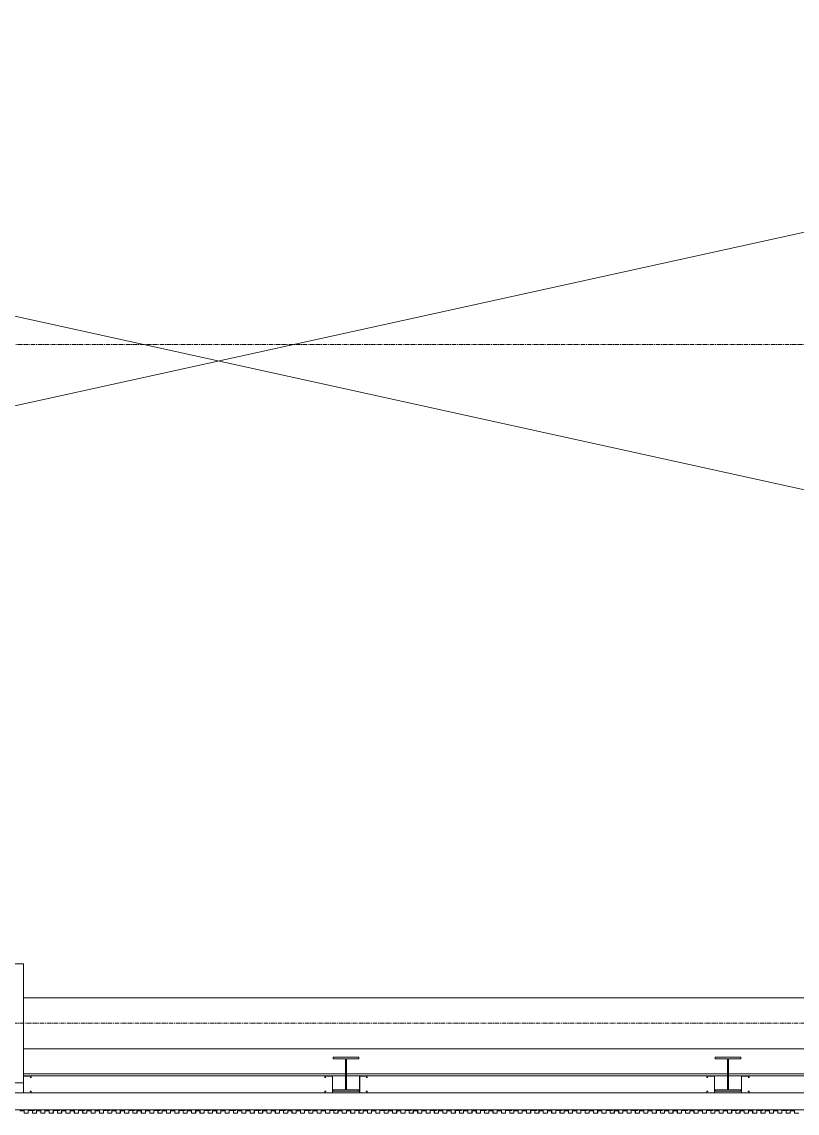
# Model space of a CAD drawing. Extents: x 73996 to 686888, y -9729 to 263202.
# Drawn here: x 490266 to 494833, y 172673 to 179104 of the extents above; entities that cross this region are included whole.
import ezdxf

# ---------------------------------------------------------------- set-up
doc = ezdxf.new("R2010")
doc.units = 0
doc.header["$LTSCALE"] = 20
doc.linetypes.add('Data Center Layout_L20$0$CENTER', pattern=[2, 1.25, -0.25, 0.25, -0.25])
for name, color, linetype, lineweight in [('Data Center Layout_L20$0$ARC', 252, 'Continuous', 0), ('Data Center Layout_L20$0$H-SIN', 252, 'Data Center Layout_L20$0$CENTER', 9), ('Data Center Layout_L20$0$K-SIN', 252, 'Data Center Layout_L20$0$CENTER', 9)]:
    doc.layers.add(name, color=color, linetype=linetype, lineweight=lineweight)

# ---------------------------------------------------------------- blocks, each defined once
blk = doc.blocks.new('Data Center Layout_L20$0$A$C80dc7663')
at = {"layer": 'Data Center Layout_L20$0$ARC'}
for p, q in [((517090.24, 147545.59), (549590.24, 140395.59)), ((517290.24, 140395.59), (549790.24, 147545.59)), ((540590.24, 140195.59), (532290.24, 140195.59)), ((540590.24, 139895.59), (532290.24, 139895.59)), ((540590.24, 139748.09), (532290.24, 139748.09)), ((540590.24, 139735.59), (532290.24, 139735.59)), ((540876.41, 139635.59), (517002.82, 139635.59)), ((540876.41, 139535.59), (517002.82, 139535.59))]:
    blk.add_line(p, q, dxfattribs=at)
for points in [[(531590.24, 139695.59), (531590.24, 140395.59), (532290.24, 140395.59), (532290.24, 139695.59)], [(534115.24, 139645.59), (534265.24, 139645.59), (534265.24, 139654.59), (534193.24, 139654.59), (534193.24, 139836.59), (534265.24, 139836.59), (534265.24, 139845.59), (534115.24, 139845.59), (534115.24, 139836.59), (534187.24, 139836.59), (534187.24, 139654.59), (534115.24, 139654.59)], [(536365.24, 139645.59), (536515.24, 139645.59), (536515.24, 139654.59), (536443.24, 139654.59), (536443.24, 139836.59), (536515.24, 139836.59), (536515.24, 139845.59), (536365.24, 139845.59), (536365.24, 139836.59), (536437.24, 139836.59), (536437.24, 139654.59), (536365.24, 139654.59)]]:
    blk.add_lwpolyline(points, close=True, dxfattribs=at)
for points in [[(532329.24, 139726.39), (532333.64, 139726.39, 0.4142136), (532334.44, 139727.19), (532334.44, 139733.99, 0.4142136), (532333.64, 139734.79), (532291.84, 139734.79, 0.4142136), (532291.04, 139733.99), (532291.04, 139637.19, 0.4142136), (532291.84, 139636.39), (532333.64, 139636.39, 0.4142136), (532334.44, 139637.19), (532334.44, 139643.99, 0.4142136), (532333.64, 139644.79), (532329.24, 139644.79), (532329.24, 139645.59), (532333.64, 139645.59, -0.4142136), (532335.24, 139643.99), (532335.24, 139637.19, -0.4142136), (532333.64, 139635.59), (532291.84, 139635.59, -0.4142136), (532290.24, 139637.19), (532290.24, 139733.99, -0.4142136), (532291.84, 139735.59), (532333.64, 139735.59, -0.4142136), (532335.24, 139733.99), (532335.24, 139727.19, -0.4142136), (532333.64, 139725.59), (532329.24, 139725.59)], [(534071.69, 139726.39), (534067.29, 139726.39, -0.4142136), (534066.49, 139727.19), (534066.49, 139733.99, -0.4142136), (534067.29, 139734.79), (534109.09, 139734.79, -0.4142136), (534109.89, 139733.99), (534109.89, 139637.19, -0.4142136), (534109.09, 139636.39), (534067.29, 139636.39, -0.4142136), (534066.49, 139637.19), (534066.49, 139643.99, -0.4142136), (534067.29, 139644.79), (534071.69, 139644.79), (534071.69, 139645.59), (534067.29, 139645.59, 0.4142136), (534065.69, 139643.99), (534065.69, 139637.19, 0.4142136), (534067.29, 139635.59), (534109.09, 139635.59, 0.4142136), (534110.69, 139637.19), (534110.69, 139733.99, 0.4142136), (534109.09, 139735.59), (534067.29, 139735.59, 0.4142136), (534065.69, 139733.99), (534065.69, 139727.19, 0.4142136), (534067.29, 139725.59), (534071.69, 139725.59)], [(534308.8, 139726.39), (534313.2, 139726.39, 0.4142136), (534314, 139727.19), (534314, 139733.99, 0.4142136), (534313.2, 139734.79), (534271.4, 139734.79, 0.4142136), (534270.6, 139733.99), (534270.6, 139637.19, 0.4142136), (534271.4, 139636.39), (534313.2, 139636.39, 0.4142136), (534314, 139637.19), (534314, 139643.99, 0.4142136), (534313.2, 139644.79), (534308.8, 139644.79), (534308.8, 139645.59), (534313.2, 139645.59, -0.4142136), (534314.8, 139643.99), (534314.8, 139637.19, -0.4142136), (534313.2, 139635.59), (534271.4, 139635.59, -0.4142136), (534269.8, 139637.19), (534269.8, 139733.99, -0.4142136), (534271.4, 139735.59), (534313.2, 139735.59, -0.4142136), (534314.8, 139733.99), (534314.8, 139727.19, -0.4142136), (534313.2, 139725.59), (534308.8, 139725.59)], [(536321.69, 139726.39), (536317.29, 139726.39, -0.4142136), (536316.49, 139727.19), (536316.49, 139733.99, -0.4142136), (536317.29, 139734.79), (536359.09, 139734.79, -0.4142136), (536359.89, 139733.99), (536359.89, 139637.19, -0.4142136), (536359.09, 139636.39), (536317.29, 139636.39, -0.4142136), (536316.49, 139637.19), (536316.49, 139643.99, -0.4142136), (536317.29, 139644.79), (536321.69, 139644.79), (536321.69, 139645.59), (536317.29, 139645.59, 0.4142136), (536315.69, 139643.99), (536315.69, 139637.19, 0.4142136), (536317.29, 139635.59), (536359.09, 139635.59, 0.4142136), (536360.69, 139637.19), (536360.69, 139733.99, 0.4142136), (536359.09, 139735.59), (536317.29, 139735.59, 0.4142136), (536315.69, 139733.99), (536315.69, 139727.19, 0.4142136), (536317.29, 139725.59), (536321.69, 139725.59)], [(536558.8, 139726.39), (536563.2, 139726.39, 0.4142136), (536564, 139727.19), (536564, 139733.99, 0.4142136), (536563.2, 139734.79), (536521.4, 139734.79, 0.4142136), (536520.6, 139733.99), (536520.6, 139637.19, 0.4142136), (536521.4, 139636.39), (536563.2, 139636.39, 0.4142136), (536564, 139637.19), (536564, 139643.99, 0.4142136), (536563.2, 139644.79), (536558.8, 139644.79), (536558.8, 139645.59), (536563.2, 139645.59, -0.4142136), (536564.8, 139643.99), (536564.8, 139637.19, -0.4142136), (536563.2, 139635.59), (536521.4, 139635.59, -0.4142136), (536519.8, 139637.19), (536519.8, 139733.99, -0.4142136), (536521.4, 139735.59), (536563.2, 139735.59, -0.4142136), (536564.8, 139733.99), (536564.8, 139727.19, -0.4142136), (536563.2, 139725.59), (536558.8, 139725.59)]]:
    blk.add_lwpolyline(points, format="xyb", close=True, dxfattribs=at)
at = {"layer": 'Data Center Layout_L20$0$ARC', "linetype": 'Continuous'}
for points in [[(532345.25, 139532.11), (532352.24, 139534.61), (532352.07, 139535.08), (532345.11, 139532.59), (532317.74, 139532.59), (532317.74, 139516.59), (532293.94, 139516.59), (532293.94, 139531.09), (532268.14, 139531.09)], [(532268.64, 139530.59), (532293.44, 139530.59), (532293.44, 139516.09), (532318.24, 139516.09), (532318.24, 139532.09), (532345.31, 139532.09)]]:
    blk.add_lwpolyline(points, dxfattribs=at)
for points in [[(532493.25, 139532.11), (532500.24, 139534.61), (532500.07, 139535.08), (532493.11, 139532.59), (532465.74, 139532.59), (532465.74, 139516.59), (532441.94, 139516.59), (532441.94, 139531.09), (532416.14, 139531.09), (532416.14, 139516.59), (532392.34, 139516.59), (532392.34, 139531.09), (532366.54, 139531.09), (532366.54, 139516.59), (532342.74, 139516.59), (532342.74, 139531.59), (532352.24, 139531.59, 1), (532352.24, 139535.59), (532331.53, 139535.59), (532330.24, 139534.3), (532328.95, 139535.59), (532315.24, 139535.59), (532315.24, 139535.09), (532328.74, 139535.09), (532330.24, 139533.59), (532331.74, 139535.09), (532352.24, 139535.09, -1), (532352.24, 139532.09), (532342.24, 139532.09), (532342.24, 139516.09), (532367.04, 139516.09), (532367.04, 139530.59), (532391.84, 139530.59), (532391.84, 139516.09), (532416.64, 139516.09), (532416.64, 139530.59), (532441.44, 139530.59), (532441.44, 139516.09), (532466.24, 139516.09), (532466.24, 139532.09), (532493.31, 139532.09)], [(532641.25, 139532.11), (532648.24, 139534.61), (532648.07, 139535.08), (532641.11, 139532.59), (532613.74, 139532.59), (532613.74, 139516.59), (532589.94, 139516.59), (532589.94, 139531.09), (532564.14, 139531.09), (532564.14, 139516.59), (532540.34, 139516.59), (532540.34, 139531.09), (532514.54, 139531.09), (532514.54, 139516.59), (532490.74, 139516.59), (532490.74, 139531.59), (532500.24, 139531.59, 1), (532500.24, 139535.59), (532479.53, 139535.59), (532478.24, 139534.3), (532476.95, 139535.59), (532463.24, 139535.59), (532463.24, 139535.09), (532476.74, 139535.09), (532478.24, 139533.59), (532479.74, 139535.09), (532500.24, 139535.09, -1), (532500.24, 139532.09), (532490.24, 139532.09), (532490.24, 139516.09), (532515.04, 139516.09), (532515.04, 139530.59), (532539.84, 139530.59), (532539.84, 139516.09), (532564.64, 139516.09), (532564.64, 139530.59), (532589.44, 139530.59), (532589.44, 139516.09), (532614.24, 139516.09), (532614.24, 139532.09), (532641.31, 139532.09)], [(532789.25, 139532.11), (532796.24, 139534.61), (532796.07, 139535.08), (532789.11, 139532.59), (532761.74, 139532.59), (532761.74, 139516.59), (532737.94, 139516.59), (532737.94, 139531.09), (532712.14, 139531.09), (532712.14, 139516.59), (532688.34, 139516.59), (532688.34, 139531.09), (532662.54, 139531.09), (532662.54, 139516.59), (532638.74, 139516.59), (532638.74, 139531.59), (532648.24, 139531.59, 1), (532648.24, 139535.59), (532627.53, 139535.59), (532626.24, 139534.3), (532624.95, 139535.59), (532611.24, 139535.59), (532611.24, 139535.09), (532624.74, 139535.09), (532626.24, 139533.59), (532627.74, 139535.09), (532648.24, 139535.09, -1), (532648.24, 139532.09), (532638.24, 139532.09), (532638.24, 139516.09), (532663.04, 139516.09), (532663.04, 139530.59), (532687.84, 139530.59), (532687.84, 139516.09), (532712.64, 139516.09), (532712.64, 139530.59), (532737.44, 139530.59), (532737.44, 139516.09), (532762.24, 139516.09), (532762.24, 139532.09), (532789.31, 139532.09)], [(532937.25, 139532.11), (532944.24, 139534.61), (532944.07, 139535.08), (532937.11, 139532.59), (532909.74, 139532.59), (532909.74, 139516.59), (532885.94, 139516.59), (532885.94, 139531.09), (532860.14, 139531.09), (532860.14, 139516.59), (532836.34, 139516.59), (532836.34, 139531.09), (532810.54, 139531.09), (532810.54, 139516.59), (532786.74, 139516.59), (532786.74, 139531.59), (532796.24, 139531.59, 1), (532796.24, 139535.59), (532775.53, 139535.59), (532774.24, 139534.3), (532772.95, 139535.59), (532759.24, 139535.59), (532759.24, 139535.09), (532772.74, 139535.09), (532774.24, 139533.59), (532775.74, 139535.09), (532796.24, 139535.09, -1), (532796.24, 139532.09), (532786.24, 139532.09), (532786.24, 139516.09), (532811.04, 139516.09), (532811.04, 139530.59), (532835.84, 139530.59), (532835.84, 139516.09), (532860.64, 139516.09), (532860.64, 139530.59), (532885.44, 139530.59), (532885.44, 139516.09), (532910.24, 139516.09), (532910.24, 139532.09), (532937.31, 139532.09)], [(533085.25, 139532.11), (533092.24, 139534.61), (533092.07, 139535.08), (533085.11, 139532.59), (533057.74, 139532.59), (533057.74, 139516.59), (533033.94, 139516.59), (533033.94, 139531.09), (533008.14, 139531.09), (533008.14, 139516.59), (532984.34, 139516.59), (532984.34, 139531.09), (532958.54, 139531.09), (532958.54, 139516.59), (532934.74, 139516.59), (532934.74, 139531.59), (532944.24, 139531.59, 1), (532944.24, 139535.59), (532923.53, 139535.59), (532922.24, 139534.3), (532920.95, 139535.59), (532907.24, 139535.59), (532907.24, 139535.09), (532920.74, 139535.09), (532922.24, 139533.59), (532923.74, 139535.09), (532944.24, 139535.09, -1), (532944.24, 139532.09), (532934.24, 139532.09), (532934.24, 139516.09), (532959.04, 139516.09), (532959.04, 139530.59), (532983.84, 139530.59), (532983.84, 139516.09), (533008.64, 139516.09), (533008.64, 139530.59), (533033.44, 139530.59), (533033.44, 139516.09), (533058.24, 139516.09), (533058.24, 139532.09), (533085.31, 139532.09)], [(533233.25, 139532.11), (533240.24, 139534.61), (533240.07, 139535.08), (533233.11, 139532.59), (533205.74, 139532.59), (533205.74, 139516.59), (533181.94, 139516.59), (533181.94, 139531.09), (533156.14, 139531.09), (533156.14, 139516.59), (533132.34, 139516.59), (533132.34, 139531.09), (533106.54, 139531.09), (533106.54, 139516.59), (533082.74, 139516.59), (533082.74, 139531.59), (533092.24, 139531.59, 1), (533092.24, 139535.59), (533071.53, 139535.59), (533070.24, 139534.3), (533068.95, 139535.59), (533055.24, 139535.59), (533055.24, 139535.09), (533068.74, 139535.09), (533070.24, 139533.59), (533071.74, 139535.09), (533092.24, 139535.09, -1), (533092.24, 139532.09), (533082.24, 139532.09), (533082.24, 139516.09), (533107.04, 139516.09), (533107.04, 139530.59), (533131.84, 139530.59), (533131.84, 139516.09), (533156.64, 139516.09), (533156.64, 139530.59), (533181.44, 139530.59), (533181.44, 139516.09), (533206.24, 139516.09), (533206.24, 139532.09), (533233.31, 139532.09)], [(533381.25, 139532.11), (533388.24, 139534.61), (533388.07, 139535.08), (533381.11, 139532.59), (533353.74, 139532.59), (533353.74, 139516.59), (533329.94, 139516.59), (533329.94, 139531.09), (533304.14, 139531.09), (533304.14, 139516.59), (533280.34, 139516.59), (533280.34, 139531.09), (533254.54, 139531.09), (533254.54, 139516.59), (533230.74, 139516.59), (533230.74, 139531.59), (533240.24, 139531.59, 1), (533240.24, 139535.59), (533219.53, 139535.59), (533218.24, 139534.3), (533216.95, 139535.59), (533203.24, 139535.59), (533203.24, 139535.09), (533216.74, 139535.09), (533218.24, 139533.59), (533219.74, 139535.09), (533240.24, 139535.09, -1), (533240.24, 139532.09), (533230.24, 139532.09), (533230.24, 139516.09), (533255.04, 139516.09), (533255.04, 139530.59), (533279.84, 139530.59), (533279.84, 139516.09), (533304.64, 139516.09), (533304.64, 139530.59), (533329.44, 139530.59), (533329.44, 139516.09), (533354.24, 139516.09), (533354.24, 139532.09), (533381.31, 139532.09)], [(533529.25, 139532.11), (533536.24, 139534.61), (533536.07, 139535.08), (533529.11, 139532.59), (533501.74, 139532.59), (533501.74, 139516.59), (533477.94, 139516.59), (533477.94, 139531.09), (533452.14, 139531.09), (533452.14, 139516.59), (533428.34, 139516.59), (533428.34, 139531.09), (533402.54, 139531.09), (533402.54, 139516.59), (533378.74, 139516.59), (533378.74, 139531.59), (533388.24, 139531.59, 1), (533388.24, 139535.59), (533367.53, 139535.59), (533366.24, 139534.3), (533364.95, 139535.59), (533351.24, 139535.59), (533351.24, 139535.09), (533364.74, 139535.09), (533366.24, 139533.59), (533367.74, 139535.09), (533388.24, 139535.09, -1), (533388.24, 139532.09), (533378.24, 139532.09), (533378.24, 139516.09), (533403.04, 139516.09), (533403.04, 139530.59), (533427.84, 139530.59), (533427.84, 139516.09), (533452.64, 139516.09), (533452.64, 139530.59), (533477.44, 139530.59), (533477.44, 139516.09), (533502.24, 139516.09), (533502.24, 139532.09), (533529.31, 139532.09)], [(533677.25, 139532.11), (533684.24, 139534.61), (533684.07, 139535.08), (533677.11, 139532.59), (533649.74, 139532.59), (533649.74, 139516.59), (533625.94, 139516.59), (533625.94, 139531.09), (533600.14, 139531.09), (533600.14, 139516.59), (533576.34, 139516.59), (533576.34, 139531.09), (533550.54, 139531.09), (533550.54, 139516.59), (533526.74, 139516.59), (533526.74, 139531.59), (533536.24, 139531.59, 1), (533536.24, 139535.59), (533515.53, 139535.59), (533514.24, 139534.3), (533512.95, 139535.59), (533499.24, 139535.59), (533499.24, 139535.09), (533512.74, 139535.09), (533514.24, 139533.59), (533515.74, 139535.09), (533536.24, 139535.09, -1), (533536.24, 139532.09), (533526.24, 139532.09), (533526.24, 139516.09), (533551.04, 139516.09), (533551.04, 139530.59), (533575.84, 139530.59), (533575.84, 139516.09), (533600.64, 139516.09), (533600.64, 139530.59), (533625.44, 139530.59), (533625.44, 139516.09), (533650.24, 139516.09), (533650.24, 139532.09), (533677.31, 139532.09)], [(533825.25, 139532.11), (533832.24, 139534.61), (533832.07, 139535.08), (533825.11, 139532.59), (533797.74, 139532.59), (533797.74, 139516.59), (533773.94, 139516.59), (533773.94, 139531.09), (533748.14, 139531.09), (533748.14, 139516.59), (533724.34, 139516.59), (533724.34, 139531.09), (533698.54, 139531.09), (533698.54, 139516.59), (533674.74, 139516.59), (533674.74, 139531.59), (533684.24, 139531.59, 1), (533684.24, 139535.59), (533663.53, 139535.59), (533662.24, 139534.3), (533660.95, 139535.59), (533647.24, 139535.59), (533647.24, 139535.09), (533660.74, 139535.09), (533662.24, 139533.59), (533663.74, 139535.09), (533684.24, 139535.09, -1), (533684.24, 139532.09), (533674.24, 139532.09), (533674.24, 139516.09), (533699.04, 139516.09), (533699.04, 139530.59), (533723.84, 139530.59), (533723.84, 139516.09), (533748.64, 139516.09), (533748.64, 139530.59), (533773.44, 139530.59), (533773.44, 139516.09), (533798.24, 139516.09), (533798.24, 139532.09), (533825.31, 139532.09)], [(533973.25, 139532.11), (533980.24, 139534.61), (533980.07, 139535.08), (533973.11, 139532.59), (533945.74, 139532.59), (533945.74, 139516.59), (533921.94, 139516.59), (533921.94, 139531.09), (533896.14, 139531.09), (533896.14, 139516.59), (533872.34, 139516.59), (533872.34, 139531.09), (533846.54, 139531.09), (533846.54, 139516.59), (533822.74, 139516.59), (533822.74, 139531.59), (533832.24, 139531.59, 1), (533832.24, 139535.59), (533811.53, 139535.59), (533810.24, 139534.3), (533808.95, 139535.59), (533795.24, 139535.59), (533795.24, 139535.09), (533808.74, 139535.09), (533810.24, 139533.59), (533811.74, 139535.09), (533832.24, 139535.09, -1), (533832.24, 139532.09), (533822.24, 139532.09), (533822.24, 139516.09), (533847.04, 139516.09), (533847.04, 139530.59), (533871.84, 139530.59), (533871.84, 139516.09), (533896.64, 139516.09), (533896.64, 139530.59), (533921.44, 139530.59), (533921.44, 139516.09), (533946.24, 139516.09), (533946.24, 139532.09), (533973.31, 139532.09)], [(534121.25, 139532.11), (534128.24, 139534.61), (534128.07, 139535.08), (534121.11, 139532.59), (534093.74, 139532.59), (534093.74, 139516.59), (534069.94, 139516.59), (534069.94, 139531.09), (534044.14, 139531.09), (534044.14, 139516.59), (534020.34, 139516.59), (534020.34, 139531.09), (533994.54, 139531.09), (533994.54, 139516.59), (533970.74, 139516.59), (533970.74, 139531.59), (533980.24, 139531.59, 1), (533980.24, 139535.59), (533959.53, 139535.59), (533958.24, 139534.3), (533956.95, 139535.59), (533943.24, 139535.59), (533943.24, 139535.09), (533956.74, 139535.09), (533958.24, 139533.59), (533959.74, 139535.09), (533980.24, 139535.09, -1), (533980.24, 139532.09), (533970.24, 139532.09), (533970.24, 139516.09), (533995.04, 139516.09), (533995.04, 139530.59), (534019.84, 139530.59), (534019.84, 139516.09), (534044.64, 139516.09), (534044.64, 139530.59), (534069.44, 139530.59), (534069.44, 139516.09), (534094.24, 139516.09), (534094.24, 139532.09), (534121.31, 139532.09)], [(534269.25, 139532.11), (534276.24, 139534.61), (534276.07, 139535.08), (534269.11, 139532.59), (534241.74, 139532.59), (534241.74, 139516.59), (534217.94, 139516.59), (534217.94, 139531.09), (534192.14, 139531.09), (534192.14, 139516.59), (534168.34, 139516.59), (534168.34, 139531.09), (534142.54, 139531.09), (534142.54, 139516.59), (534118.74, 139516.59), (534118.74, 139531.59), (534128.24, 139531.59, 1), (534128.24, 139535.59), (534107.53, 139535.59), (534106.24, 139534.3), (534104.95, 139535.59), (534091.24, 139535.59), (534091.24, 139535.09), (534104.74, 139535.09), (534106.24, 139533.59), (534107.74, 139535.09), (534128.24, 139535.09, -1), (534128.24, 139532.09), (534118.24, 139532.09), (534118.24, 139516.09), (534143.04, 139516.09), (534143.04, 139530.59), (534167.84, 139530.59), (534167.84, 139516.09), (534192.64, 139516.09), (534192.64, 139530.59), (534217.44, 139530.59), (534217.44, 139516.09), (534242.24, 139516.09), (534242.24, 139532.09), (534269.31, 139532.09)], [(534417.25, 139532.11), (534424.24, 139534.61), (534424.07, 139535.08), (534417.11, 139532.59), (534389.74, 139532.59), (534389.74, 139516.59), (534365.94, 139516.59), (534365.94, 139531.09), (534340.14, 139531.09), (534340.14, 139516.59), (534316.34, 139516.59), (534316.34, 139531.09), (534290.54, 139531.09), (534290.54, 139516.59), (534266.74, 139516.59), (534266.74, 139531.59), (534276.24, 139531.59, 1), (534276.24, 139535.59), (534255.53, 139535.59), (534254.24, 139534.3), (534252.95, 139535.59), (534239.24, 139535.59), (534239.24, 139535.09), (534252.74, 139535.09), (534254.24, 139533.59), (534255.74, 139535.09), (534276.24, 139535.09, -1), (534276.24, 139532.09), (534266.24, 139532.09), (534266.24, 139516.09), (534291.04, 139516.09), (534291.04, 139530.59), (534315.84, 139530.59), (534315.84, 139516.09), (534340.64, 139516.09), (534340.64, 139530.59), (534365.44, 139530.59), (534365.44, 139516.09), (534390.24, 139516.09), (534390.24, 139532.09), (534417.31, 139532.09)], [(534565.25, 139532.11), (534572.24, 139534.61), (534572.07, 139535.08), (534565.11, 139532.59), (534537.74, 139532.59), (534537.74, 139516.59), (534513.94, 139516.59), (534513.94, 139531.09), (534488.14, 139531.09), (534488.14, 139516.59), (534464.34, 139516.59), (534464.34, 139531.09), (534438.54, 139531.09), (534438.54, 139516.59), (534414.74, 139516.59), (534414.74, 139531.59), (534424.24, 139531.59, 1), (534424.24, 139535.59), (534403.53, 139535.59), (534402.24, 139534.3), (534400.95, 139535.59), (534387.24, 139535.59), (534387.24, 139535.09), (534400.74, 139535.09), (534402.24, 139533.59), (534403.74, 139535.09), (534424.24, 139535.09, -1), (534424.24, 139532.09), (534414.24, 139532.09), (534414.24, 139516.09), (534439.04, 139516.09), (534439.04, 139530.59), (534463.84, 139530.59), (534463.84, 139516.09), (534488.64, 139516.09), (534488.64, 139530.59), (534513.44, 139530.59), (534513.44, 139516.09), (534538.24, 139516.09), (534538.24, 139532.09), (534565.31, 139532.09)], [(534713.25, 139532.11), (534720.24, 139534.61), (534720.07, 139535.08), (534713.11, 139532.59), (534685.74, 139532.59), (534685.74, 139516.59), (534661.94, 139516.59), (534661.94, 139531.09), (534636.14, 139531.09), (534636.14, 139516.59), (534612.34, 139516.59), (534612.34, 139531.09), (534586.54, 139531.09), (534586.54, 139516.59), (534562.74, 139516.59), (534562.74, 139531.59), (534572.24, 139531.59, 1), (534572.24, 139535.59), (534551.53, 139535.59), (534550.24, 139534.3), (534548.95, 139535.59), (534535.24, 139535.59), (534535.24, 139535.09), (534548.74, 139535.09), (534550.24, 139533.59), (534551.74, 139535.09), (534572.24, 139535.09, -1), (534572.24, 139532.09), (534562.24, 139532.09), (534562.24, 139516.09), (534587.04, 139516.09), (534587.04, 139530.59), (534611.84, 139530.59), (534611.84, 139516.09), (534636.64, 139516.09), (534636.64, 139530.59), (534661.44, 139530.59), (534661.44, 139516.09), (534686.24, 139516.09), (534686.24, 139532.09), (534713.31, 139532.09)], [(534861.25, 139532.11), (534868.24, 139534.61), (534868.07, 139535.08), (534861.11, 139532.59), (534833.74, 139532.59), (534833.74, 139516.59), (534809.94, 139516.59), (534809.94, 139531.09), (534784.14, 139531.09), (534784.14, 139516.59), (534760.34, 139516.59), (534760.34, 139531.09), (534734.54, 139531.09), (534734.54, 139516.59), (534710.74, 139516.59), (534710.74, 139531.59), (534720.24, 139531.59, 1), (534720.24, 139535.59), (534699.53, 139535.59), (534698.24, 139534.3), (534696.95, 139535.59), (534683.24, 139535.59), (534683.24, 139535.09), (534696.74, 139535.09), (534698.24, 139533.59), (534699.74, 139535.09), (534720.24, 139535.09, -1), (534720.24, 139532.09), (534710.24, 139532.09), (534710.24, 139516.09), (534735.04, 139516.09), (534735.04, 139530.59), (534759.84, 139530.59), (534759.84, 139516.09), (534784.64, 139516.09), (534784.64, 139530.59), (534809.44, 139530.59), (534809.44, 139516.09), (534834.24, 139516.09), (534834.24, 139532.09), (534861.31, 139532.09)], [(535009.25, 139532.11), (535016.24, 139534.61), (535016.07, 139535.08), (535009.11, 139532.59), (534981.74, 139532.59), (534981.74, 139516.59), (534957.94, 139516.59), (534957.94, 139531.09), (534932.14, 139531.09), (534932.14, 139516.59), (534908.34, 139516.59), (534908.34, 139531.09), (534882.54, 139531.09), (534882.54, 139516.59), (534858.74, 139516.59), (534858.74, 139531.59), (534868.24, 139531.59, 1), (534868.24, 139535.59), (534847.53, 139535.59), (534846.24, 139534.3), (534844.95, 139535.59), (534831.24, 139535.59), (534831.24, 139535.09), (534844.74, 139535.09), (534846.24, 139533.59), (534847.74, 139535.09), (534868.24, 139535.09, -1), (534868.24, 139532.09), (534858.24, 139532.09), (534858.24, 139516.09), (534883.04, 139516.09), (534883.04, 139530.59), (534907.84, 139530.59), (534907.84, 139516.09), (534932.64, 139516.09), (534932.64, 139530.59), (534957.44, 139530.59), (534957.44, 139516.09), (534982.24, 139516.09), (534982.24, 139532.09), (535009.31, 139532.09)], [(535157.25, 139532.11), (535164.24, 139534.61), (535164.07, 139535.08), (535157.11, 139532.59), (535129.74, 139532.59), (535129.74, 139516.59), (535105.94, 139516.59), (535105.94, 139531.09), (535080.14, 139531.09), (535080.14, 139516.59), (535056.34, 139516.59), (535056.34, 139531.09), (535030.54, 139531.09), (535030.54, 139516.59), (535006.74, 139516.59), (535006.74, 139531.59), (535016.24, 139531.59, 1), (535016.24, 139535.59), (534995.53, 139535.59), (534994.24, 139534.3), (534992.95, 139535.59), (534979.24, 139535.59), (534979.24, 139535.09), (534992.74, 139535.09), (534994.24, 139533.59), (534995.74, 139535.09), (535016.24, 139535.09, -1), (535016.24, 139532.09), (535006.24, 139532.09), (535006.24, 139516.09), (535031.04, 139516.09), (535031.04, 139530.59), (535055.84, 139530.59), (535055.84, 139516.09), (535080.64, 139516.09), (535080.64, 139530.59), (535105.44, 139530.59), (535105.44, 139516.09), (535130.24, 139516.09), (535130.24, 139532.09), (535157.31, 139532.09)], [(535305.25, 139532.11), (535312.24, 139534.61), (535312.07, 139535.08), (535305.11, 139532.59), (535277.74, 139532.59), (535277.74, 139516.59), (535253.94, 139516.59), (535253.94, 139531.09), (535228.14, 139531.09), (535228.14, 139516.59), (535204.34, 139516.59), (535204.34, 139531.09), (535178.54, 139531.09), (535178.54, 139516.59), (535154.74, 139516.59), (535154.74, 139531.59), (535164.24, 139531.59, 1), (535164.24, 139535.59), (535143.53, 139535.59), (535142.24, 139534.3), (535140.95, 139535.59), (535127.24, 139535.59), (535127.24, 139535.09), (535140.74, 139535.09), (535142.24, 139533.59), (535143.74, 139535.09), (535164.24, 139535.09, -1), (535164.24, 139532.09), (535154.24, 139532.09), (535154.24, 139516.09), (535179.04, 139516.09), (535179.04, 139530.59), (535203.84, 139530.59), (535203.84, 139516.09), (535228.64, 139516.09), (535228.64, 139530.59), (535253.44, 139530.59), (535253.44, 139516.09), (535278.24, 139516.09), (535278.24, 139532.09), (535305.31, 139532.09)], [(535453.25, 139532.11), (535460.24, 139534.61), (535460.07, 139535.08), (535453.11, 139532.59), (535425.74, 139532.59), (535425.74, 139516.59), (535401.94, 139516.59), (535401.94, 139531.09), (535376.14, 139531.09), (535376.14, 139516.59), (535352.34, 139516.59), (535352.34, 139531.09), (535326.54, 139531.09), (535326.54, 139516.59), (535302.74, 139516.59), (535302.74, 139531.59), (535312.24, 139531.59, 1), (535312.24, 139535.59), (535291.53, 139535.59), (535290.24, 139534.3), (535288.95, 139535.59), (535275.24, 139535.59), (535275.24, 139535.09), (535288.74, 139535.09), (535290.24, 139533.59), (535291.74, 139535.09), (535312.24, 139535.09, -1), (535312.24, 139532.09), (535302.24, 139532.09), (535302.24, 139516.09), (535327.04, 139516.09), (535327.04, 139530.59), (535351.84, 139530.59), (535351.84, 139516.09), (535376.64, 139516.09), (535376.64, 139530.59), (535401.44, 139530.59), (535401.44, 139516.09), (535426.24, 139516.09), (535426.24, 139532.09), (535453.31, 139532.09)], [(535601.25, 139532.11), (535608.24, 139534.61), (535608.07, 139535.08), (535601.11, 139532.59), (535573.74, 139532.59), (535573.74, 139516.59), (535549.94, 139516.59), (535549.94, 139531.09), (535524.14, 139531.09), (535524.14, 139516.59), (535500.34, 139516.59), (535500.34, 139531.09), (535474.54, 139531.09), (535474.54, 139516.59), (535450.74, 139516.59), (535450.74, 139531.59), (535460.24, 139531.59, 1), (535460.24, 139535.59), (535439.53, 139535.59), (535438.24, 139534.3), (535436.95, 139535.59), (535423.24, 139535.59), (535423.24, 139535.09), (535436.74, 139535.09), (535438.24, 139533.59), (535439.74, 139535.09), (535460.24, 139535.09, -1), (535460.24, 139532.09), (535450.24, 139532.09), (535450.24, 139516.09), (535475.04, 139516.09), (535475.04, 139530.59), (535499.84, 139530.59), (535499.84, 139516.09), (535524.64, 139516.09), (535524.64, 139530.59), (535549.44, 139530.59), (535549.44, 139516.09), (535574.24, 139516.09), (535574.24, 139532.09), (535601.31, 139532.09)], [(535749.25, 139532.11), (535756.24, 139534.61), (535756.07, 139535.08), (535749.11, 139532.59), (535721.74, 139532.59), (535721.74, 139516.59), (535697.94, 139516.59), (535697.94, 139531.09), (535672.14, 139531.09), (535672.14, 139516.59), (535648.34, 139516.59), (535648.34, 139531.09), (535622.54, 139531.09), (535622.54, 139516.59), (535598.74, 139516.59), (535598.74, 139531.59), (535608.24, 139531.59, 1), (535608.24, 139535.59), (535587.53, 139535.59), (535586.24, 139534.3), (535584.95, 139535.59), (535571.24, 139535.59), (535571.24, 139535.09), (535584.74, 139535.09), (535586.24, 139533.59), (535587.74, 139535.09), (535608.24, 139535.09, -1), (535608.24, 139532.09), (535598.24, 139532.09), (535598.24, 139516.09), (535623.04, 139516.09), (535623.04, 139530.59), (535647.84, 139530.59), (535647.84, 139516.09), (535672.64, 139516.09), (535672.64, 139530.59), (535697.44, 139530.59), (535697.44, 139516.09), (535722.24, 139516.09), (535722.24, 139532.09), (535749.31, 139532.09)], [(535897.25, 139532.11), (535904.24, 139534.61), (535904.07, 139535.08), (535897.11, 139532.59), (535869.74, 139532.59), (535869.74, 139516.59), (535845.94, 139516.59), (535845.94, 139531.09), (535820.14, 139531.09), (535820.14, 139516.59), (535796.34, 139516.59), (535796.34, 139531.09), (535770.54, 139531.09), (535770.54, 139516.59), (535746.74, 139516.59), (535746.74, 139531.59), (535756.24, 139531.59, 1), (535756.24, 139535.59), (535735.53, 139535.59), (535734.24, 139534.3), (535732.95, 139535.59), (535719.24, 139535.59), (535719.24, 139535.09), (535732.74, 139535.09), (535734.24, 139533.59), (535735.74, 139535.09), (535756.24, 139535.09, -1), (535756.24, 139532.09), (535746.24, 139532.09), (535746.24, 139516.09), (535771.04, 139516.09), (535771.04, 139530.59), (535795.84, 139530.59), (535795.84, 139516.09), (535820.64, 139516.09), (535820.64, 139530.59), (535845.44, 139530.59), (535845.44, 139516.09), (535870.24, 139516.09), (535870.24, 139532.09), (535897.31, 139532.09)], [(536045.25, 139532.11), (536052.24, 139534.61), (536052.07, 139535.08), (536045.11, 139532.59), (536017.74, 139532.59), (536017.74, 139516.59), (535993.94, 139516.59), (535993.94, 139531.09), (535968.14, 139531.09), (535968.14, 139516.59), (535944.34, 139516.59), (535944.34, 139531.09), (535918.54, 139531.09), (535918.54, 139516.59), (535894.74, 139516.59), (535894.74, 139531.59), (535904.24, 139531.59, 1), (535904.24, 139535.59), (535883.53, 139535.59), (535882.24, 139534.3), (535880.95, 139535.59), (535867.24, 139535.59), (535867.24, 139535.09), (535880.74, 139535.09), (535882.24, 139533.59), (535883.74, 139535.09), (535904.24, 139535.09, -1), (535904.24, 139532.09), (535894.24, 139532.09), (535894.24, 139516.09), (535919.04, 139516.09), (535919.04, 139530.59), (535943.84, 139530.59), (535943.84, 139516.09), (535968.64, 139516.09), (535968.64, 139530.59), (535993.44, 139530.59), (535993.44, 139516.09), (536018.24, 139516.09), (536018.24, 139532.09), (536045.31, 139532.09)], [(536193.25, 139532.11), (536200.24, 139534.61), (536200.07, 139535.08), (536193.11, 139532.59), (536165.74, 139532.59), (536165.74, 139516.59), (536141.94, 139516.59), (536141.94, 139531.09), (536116.14, 139531.09), (536116.14, 139516.59), (536092.34, 139516.59), (536092.34, 139531.09), (536066.54, 139531.09), (536066.54, 139516.59), (536042.74, 139516.59), (536042.74, 139531.59), (536052.24, 139531.59, 1), (536052.24, 139535.59), (536031.53, 139535.59), (536030.24, 139534.3), (536028.95, 139535.59), (536015.24, 139535.59), (536015.24, 139535.09), (536028.74, 139535.09), (536030.24, 139533.59), (536031.74, 139535.09), (536052.24, 139535.09, -1), (536052.24, 139532.09), (536042.24, 139532.09), (536042.24, 139516.09), (536067.04, 139516.09), (536067.04, 139530.59), (536091.84, 139530.59), (536091.84, 139516.09), (536116.64, 139516.09), (536116.64, 139530.59), (536141.44, 139530.59), (536141.44, 139516.09), (536166.24, 139516.09), (536166.24, 139532.09), (536193.31, 139532.09)], [(536341.25, 139532.11), (536348.24, 139534.61), (536348.07, 139535.08), (536341.11, 139532.59), (536313.74, 139532.59), (536313.74, 139516.59), (536289.94, 139516.59), (536289.94, 139531.09), (536264.14, 139531.09), (536264.14, 139516.59), (536240.34, 139516.59), (536240.34, 139531.09), (536214.54, 139531.09), (536214.54, 139516.59), (536190.74, 139516.59), (536190.74, 139531.59), (536200.24, 139531.59, 1), (536200.24, 139535.59), (536179.53, 139535.59), (536178.24, 139534.3), (536176.95, 139535.59), (536163.24, 139535.59), (536163.24, 139535.09), (536176.74, 139535.09), (536178.24, 139533.59), (536179.74, 139535.09), (536200.24, 139535.09, -1), (536200.24, 139532.09), (536190.24, 139532.09), (536190.24, 139516.09), (536215.04, 139516.09), (536215.04, 139530.59), (536239.84, 139530.59), (536239.84, 139516.09), (536264.64, 139516.09), (536264.64, 139530.59), (536289.44, 139530.59), (536289.44, 139516.09), (536314.24, 139516.09), (536314.24, 139532.09), (536341.31, 139532.09)], [(536489.25, 139532.11), (536496.24, 139534.61), (536496.07, 139535.08), (536489.11, 139532.59), (536461.74, 139532.59), (536461.74, 139516.59), (536437.94, 139516.59), (536437.94, 139531.09), (536412.14, 139531.09), (536412.14, 139516.59), (536388.34, 139516.59), (536388.34, 139531.09), (536362.54, 139531.09), (536362.54, 139516.59), (536338.74, 139516.59), (536338.74, 139531.59), (536348.24, 139531.59, 1), (536348.24, 139535.59), (536327.53, 139535.59), (536326.24, 139534.3), (536324.95, 139535.59), (536311.24, 139535.59), (536311.24, 139535.09), (536324.74, 139535.09), (536326.24, 139533.59), (536327.74, 139535.09), (536348.24, 139535.09, -1), (536348.24, 139532.09), (536338.24, 139532.09), (536338.24, 139516.09), (536363.04, 139516.09), (536363.04, 139530.59), (536387.84, 139530.59), (536387.84, 139516.09), (536412.64, 139516.09), (536412.64, 139530.59), (536437.44, 139530.59), (536437.44, 139516.09), (536462.24, 139516.09), (536462.24, 139532.09), (536489.31, 139532.09)], [(536637.25, 139532.11), (536644.24, 139534.61), (536644.07, 139535.08), (536637.11, 139532.59), (536609.74, 139532.59), (536609.74, 139516.59), (536585.94, 139516.59), (536585.94, 139531.09), (536560.14, 139531.09), (536560.14, 139516.59), (536536.34, 139516.59), (536536.34, 139531.09), (536510.54, 139531.09), (536510.54, 139516.59), (536486.74, 139516.59), (536486.74, 139531.59), (536496.24, 139531.59, 1), (536496.24, 139535.59), (536475.53, 139535.59), (536474.24, 139534.3), (536472.95, 139535.59), (536459.24, 139535.59), (536459.24, 139535.09), (536472.74, 139535.09), (536474.24, 139533.59), (536475.74, 139535.09), (536496.24, 139535.09, -1), (536496.24, 139532.09), (536486.24, 139532.09), (536486.24, 139516.09), (536511.04, 139516.09), (536511.04, 139530.59), (536535.84, 139530.59), (536535.84, 139516.09), (536560.64, 139516.09), (536560.64, 139530.59), (536585.44, 139530.59), (536585.44, 139516.09), (536610.24, 139516.09), (536610.24, 139532.09), (536637.31, 139532.09)], [(536785.25, 139532.11), (536792.24, 139534.61), (536792.07, 139535.08), (536785.11, 139532.59), (536757.74, 139532.59), (536757.74, 139516.59), (536733.94, 139516.59), (536733.94, 139531.09), (536708.14, 139531.09), (536708.14, 139516.59), (536684.34, 139516.59), (536684.34, 139531.09), (536658.54, 139531.09), (536658.54, 139516.59), (536634.74, 139516.59), (536634.74, 139531.59), (536644.24, 139531.59, 1), (536644.24, 139535.59), (536623.53, 139535.59), (536622.24, 139534.3), (536620.95, 139535.59), (536607.24, 139535.59), (536607.24, 139535.09), (536620.74, 139535.09), (536622.24, 139533.59), (536623.74, 139535.09), (536644.24, 139535.09, -1), (536644.24, 139532.09), (536634.24, 139532.09), (536634.24, 139516.09), (536659.04, 139516.09), (536659.04, 139530.59), (536683.84, 139530.59), (536683.84, 139516.09), (536708.64, 139516.09), (536708.64, 139530.59), (536733.44, 139530.59), (536733.44, 139516.09), (536758.24, 139516.09), (536758.24, 139532.09), (536785.31, 139532.09)], [(536856.14, 139516.59), (536832.34, 139516.59), (536832.34, 139531.09), (536806.54, 139531.09), (536806.54, 139516.59), (536782.74, 139516.59), (536782.74, 139531.59), (536792.24, 139531.59, 1), (536792.24, 139535.59), (536771.53, 139535.59), (536770.24, 139534.3), (536768.95, 139535.59), (536755.24, 139535.59), (536755.24, 139535.09), (536768.74, 139535.09), (536770.24, 139533.59), (536771.74, 139535.09), (536792.24, 139535.09, -1), (536792.24, 139532.09), (536782.24, 139532.09), (536782.24, 139516.09), (536807.04, 139516.09), (536807.04, 139530.59), (536831.84, 139530.59), (536831.84, 139516.09), (536856.64, 139516.09)]]:
    blk.add_lwpolyline(points, format="xyb", dxfattribs=at)
at = {"layer": 'Data Center Layout_L20$0$H-SIN'}
blk.add_line((294307.41, 140045.59), (588940.24, 140045.59), dxfattribs=at)
at = {"layer": 'Data Center Layout_L20$0$K-SIN'}
blk.add_line((309694.58, 144045.59), (588940.24, 144045.59), dxfattribs=at)
blk = doc.blocks.new('Data Center Layout_L20')
blk.add_blockref('Data Center Layout_L20$0$A$C80dc7663', (-42014.7, 33156.7))

msp = doc.modelspace()

# ---------------------------------------------------------------- block references
msp.add_blockref('Data Center Layout_L20', (0, 0))

doc.saveas('drawing.dxf')
